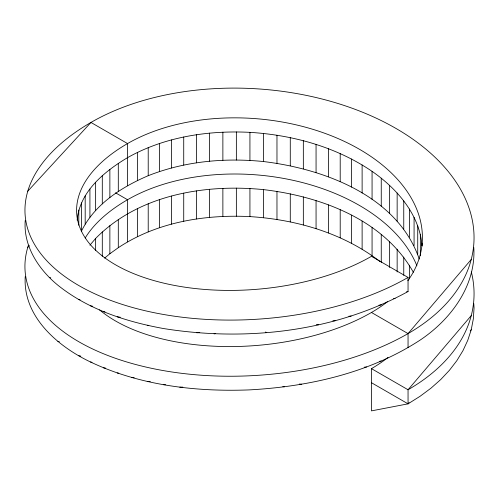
<?xml version="1.0" encoding="UTF-8"?>
<svg xmlns="http://www.w3.org/2000/svg" width="499" height="499" viewBox="0 0 499 499"><rect width="100%" height="100%" fill="white"/><g stroke="black" fill="none" stroke-linecap="round" stroke-linejoin="round"><path stroke-width="0.75" d="M77.164 220.159C79.628 191.591 104.534 171.35 127.538 157.653C164.502 136.82 207.971 130.245 249.93 132.354C292.95 134.992 336.17 146.943 372.067 171.344C397.036 188.678 419.615 214.514 422.073 246.026M78.792 225.23L78.792 210.01M81.474 202.931L81.468 231.093C94.691 204.241 121.494 187.113 148.215 175.704C184.642 161.258 224.7 157.603 263.497 161.545C324.306 168.887 397.56 195.945 419.254 259.056M85.186 224.082L85.192 195.92M89.92 217.184L89.92 189.021M95.633 250.617L95.633 238.435C138.722 194.791 204.621 183.775 263.491 189.608C320.745 196.381 383.669 219.441 413.359 272.273M95.633 210.441L95.633 182.278M102.295 256.249L102.295 231.885M102.295 203.891L102.295 175.729M104.628 258.108L109.867 253.742L109.867 225.573M109.867 197.579L109.867 169.417M109.867 253.742L118.3 247.704L118.3 219.535M118.3 191.541L118.3 163.379M25.224 220.521C23.216 246.132 38.735 269.572 57.865 285.203C87.974 309.392 125.754 321.606 163.267 328.498C245.758 341.746 334.143 332.047 408.051 291.522L408.051 277.438L371.462 256.318A173.334 89.652 -4.7 0 1 126.933 270.701A173.334 89.652 -4.7 0 1 127.538 143.569L90.949 122.442L27.763 191.211M25.224 276.677C22.835 316.572 57.572 346.281 90.487 361.987C139.695 385.303 195.221 391.946 249.169 389.9C308.738 386.681 369.51 373.059 420.033 340.156C450.585 319.765 476.221 285.765 473.782 247.448M387.979 357.452A173.334 109.506 5.2 0 1 371.462 368.636L371.462 410.883L408.051 403.841L420.033 396.312L430.974 388.178L440.785 379.49L449.424 370.302L456.828 360.671L462.96 350.654L467.769 340.312L471.237 329.714L473.333 318.923L474.05 308.002L473.782 303.61M89.92 245.184L95.633 238.435M408.051 347.678L408.051 333.6L471.237 259.474M471.237 315.63L408.051 389.756L408.051 403.841L371.462 382.714M408.051 403.841L409.061 402.656M470.22 330.899L471.237 329.714M27.763 247.367L29.347 245.645M118.3 247.704C156.767 222.136 204.478 214.37 249.93 216.603C296.15 219.523 342.988 232.964 380.032 261.557M406.523 291.809L408.051 291.522M214.046 333.85L215.499 333.606M393.555 298.733L395.083 298.483M378.941 305.226L381.224 304.926M379.702 361.282L381.224 361.089M364.226 367.195L366.547 366.971M196.762 332.796L199.75 332.577M348.87 316.241L351.153 316.098M332.839 320.813L335.128 320.757M179.796 387.168L182.821 387.124M316.285 324.712L318.574 324.755M163.267 384.66L165.531 384.723M147.261 325.286L148.771 325.385M147.261 381.442L150.274 381.648M299.319 384.055L301.602 384.23M131.892 377.543L134.2 377.78M117.246 316.821L120.271 317.227M117.246 372.984L118.762 373.183M103.418 311.626L104.94 311.875M103.418 367.788L105.701 368.162M282.814 386.594L284.305 386.844M90.487 305.831L92.764 306.274M90.487 361.987L92.003 362.286M78.536 299.469L80.046 299.805M78.536 355.625L80.801 356.136M57.865 341.36L59.356 341.79M49.276 277.388L50.761 277.862M265.406 332.028L266.79 332.577M99.544 309.86A173.334 89.652 -4.7 0 0 371.462 312.474L408.051 333.6A224.881 139.383 4 0 0 408.513 136.215A224.881 139.383 4 0 0 90.949 122.442A224.881 119.523 -3.7 0 0 90.487 291.747A224.881 119.523 -3.7 0 0 408.051 277.438M115.568 192.814L127.538 199.731A173.334 109.506 5.2 0 1 295.208 180.8A173.334 109.506 5.2 0 1 416.908 265.836M371.462 368.636L408.051 389.756A224.881 139.383 4 0 0 471.337 271.967M421.904 243.144L421.904 245.427M420.345 234.499L420.345 255.8M417.725 225.897L417.732 254.041M414.076 217.396L414.076 245.539M409.405 209.05L409.411 237.187M409.405 265.206L409.411 278.897M403.753 200.904L403.76 229.035M403.753 257.06L403.753 275.311M397.148 193.013L397.154 221.144M397.148 249.169L397.154 271.98M389.632 185.422L389.638 213.553M389.632 241.585L389.638 267.433M381.255 178.187L381.261 206.312M381.255 234.349L381.261 262.468M372.067 171.344L372.067 199.463M372.067 227.5L372.067 255.625M362.118 164.932L362.124 193.051M362.118 221.094L362.124 249.213M351.477 159L351.483 187.119M351.477 215.163L351.483 243.275M340.206 153.58L340.212 181.692M340.206 209.742L340.212 237.855M328.379 148.708L328.379 176.814M328.379 204.871L328.379 232.977M316.06 144.411L316.067 172.517M316.06 200.567L316.067 228.673M303.336 140.712L303.342 168.818M303.336 196.874L303.342 224.974M290.281 137.643L290.281 165.743M290.281 193.805L290.281 221.899M276.97 135.217L276.976 163.31M276.97 191.379L276.976 219.473M263.491 133.451L263.497 161.545M263.491 189.608L263.497 217.701M249.93 132.354L249.93 160.441M249.93 188.51L249.93 216.603M236.358 131.929L236.364 160.017M236.358 188.092L236.364 216.179M222.872 132.185L222.878 160.273M222.872 188.348L222.878 216.435M209.549 133.121L209.555 161.208M209.549 189.283L209.555 217.371M196.475 134.73L196.475 162.817M196.475 190.892L196.475 218.974M183.726 137L183.726 165.082M183.726 193.163L183.726 221.244M171.382 139.92L171.388 168.001M171.382 196.076L171.388 224.157M159.524 143.469L159.524 171.544M159.524 199.625L159.524 227.706M148.215 147.623L148.215 175.704M148.215 203.779L148.215 231.86M137.531 152.357L137.531 180.438M137.531 208.52L137.531 236.601M127.538 185.734L127.538 143.569A173.334 109.506 5.2 0 1 347.21 142.77A173.334 109.506 5.2 0 1 407.845 280.731M127.538 241.89L127.538 199.731A173.334 89.652 -4.7 0 0 85.192 237.998M408.051 333.6A224.881 119.523 -3.7 0 1 145.458 366.946A224.881 119.523 -3.7 0 1 28.443 245.196M387.399 301.752A173.334 109.506 5.2 0 1 371.462 312.474"/></g></svg>
